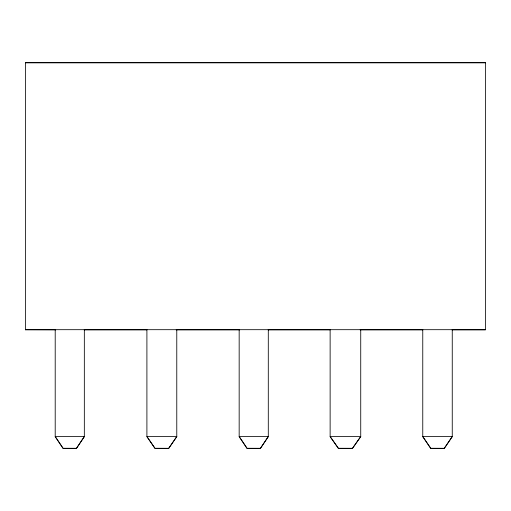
<?xml version="1.0" encoding="UTF-8"?>
<svg xmlns="http://www.w3.org/2000/svg" width="511" height="511" viewBox="0 0 511 511"><rect width="100%" height="100%" fill="white"/><g stroke="black" fill="none" stroke-linecap="round" stroke-linejoin="round"><path stroke-width="0.77" d="M25.55 62.808L485.45 62.808M25.55 329.691L485.45 329.691M25.55 329.767L55.68 329.844M84.226 329.844L146.868 329.844M176.206 329.844L239.64 329.844M268.186 329.844L330.036 329.844M360.166 329.844L422.808 329.844M452.146 329.844L485.45 329.844L485.45 62.655L25.55 62.655L25.55 329.844M452.254 329.729L452.254 436.624L444.302 448.345L430.716 448.345L422.763 436.624L422.763 329.729M360.734 329.729L360.734 436.624L352.475 448.345L338.384 448.345L330.132 436.624L330.132 329.729M268.294 329.729L268.294 436.624L260.438 448.345L247.024 448.345L239.167 436.624L239.167 329.729M176.774 329.729L176.774 436.624L168.713 448.345L154.961 448.345L146.906 436.624L146.906 329.729M84.334 329.729L84.334 436.624L76.478 448.345L63.064 448.345L55.207 436.624L55.207 329.729M84.334 436.547L76.478 448.345L63.064 448.313L55.207 436.547L84.334 436.547M268.294 436.547L260.438 448.345L247.024 448.313L239.167 436.547L268.294 436.547M452.254 436.547L444.302 448.345L430.716 448.313L422.763 436.547L452.254 436.547M176.774 436.547L168.713 448.345L154.961 448.313L146.906 436.547L176.774 436.547M360.734 436.547L352.475 448.345L338.384 448.313L330.132 436.547L360.734 436.547"/></g></svg>
